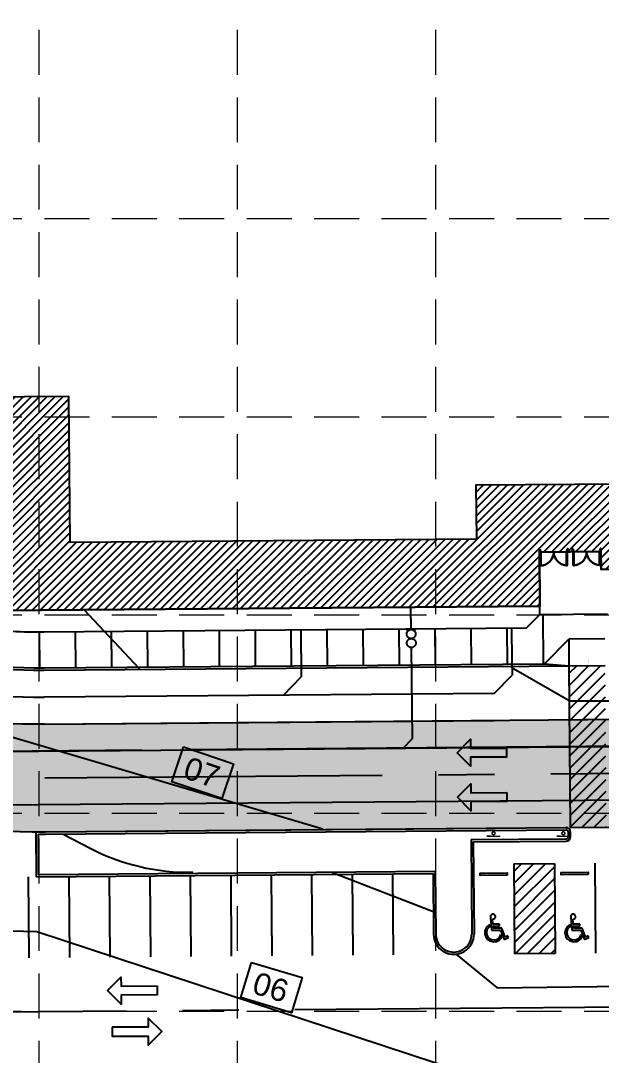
# Model space of a CAD drawing. Header units: feet. Extents: x 2467609 to 2470436, y 7119976 to 7121745.
# Drawn here: x 2468445 to 2468574.1, y 7120630.3 to 7120860.5 of the extents above; entities that cross this region are included whole.
import ezdxf
from ezdxf.enums import TextEntityAlignment as Align

# ---------------------------------------------------------------- set-up
doc = ezdxf.new("R2010")
doc.units = ezdxf.units.FT
doc.header["$LTSCALE"] = 100
doc.header["$MEASUREMENT"] = 0
for name, pattern in [('06117 BASE$0$CENTER2', [1.125, 0.75, -0.125, 0.125, -0.125]), ('06117 BASE$0$STRIPE', [1.2, 1, -0.2]), ('06117 WS Base$0$DASHED_SS3', [1.1, 1, -0.1]), ('HIDDEN', [0.375, 0.25, -0.125]), ('SDASH', [0.15, 0.1, -0.05]), ('STRIPE', [1.2, 1, -0.2])]:
    doc.linetypes.add(name, pattern=pattern)
for name, color, linetype, lineweight in [('06117 BASE$0$A-BLDG1-HATCH', 253, 'Continuous', 25), ('06117 BASE$0$A-Door-Outside', 253, 'Continuous', 30), ('06117 BASE$0$C-sidewk-strip', 253, 'Continuous', 25), ('06117 BASE$0$CPCL', 253, '06117 BASE$0$CENTER2', 25), ('06117 BASE$0$CPCURB', 8, 'Continuous', 25), ('06117 BASE$0$CPCURB2', 8, 'Continuous', 25), ('06117 BASE$0$CPSTRIPE', 253, 'Continuous', 25), ('06117 BASE$0$CPWALK', 8, 'Continuous', 25), ('06117 BASE$0$DIR-ARROW', 8, 'Continuous', 25), ('06117 BASE$0$HC-SIGN', 253, 'Continuous', 18), ('06117 BASE$0$HC2', 253, 'Continuous', 25)]:
    doc.layers.add(name, color=color, linetype=linetype, lineweight=lineweight)
for name, color, linetype in [('06117 BASE$0$BLDG-Exterior', 3, 'Continuous'), ('06117 BASE$0$firelane', 8, '06117 BASE$0$STRIPE'), ('06117 WS Base$0$CPSEWER', 7, '06117 WS Base$0$DASHED_SS3'), ('06117 WS Base$0$CPSEWER Connect', 7, 'Continuous'), ('06117 WS Base$0$CPWATER', 7, 'Continuous'), ('06117 WS Base$0$LINE-A', 1, 'Continuous'), ('CPCONT', 253, 'Continuous'), ('FIRELANE-HATCH', 253, 'STRIPE'), ('GRID', 254, 'HIDDEN'), ('proposed ec', 6, 'SDASH')]:
    doc.layers.add(name, color=color, linetype=linetype)
doc.styles.get("Standard").update_dxf_attribs({"font": 'ARIAL.TTF'})
pattern_1 = [(45, (0, 0), (-0.88388347648, 0.88388347648), [])]
pattern_2 = [(45, (2e-08, 6e-08), (-1.32582521472, 1.32582521472), [])]
pattern_3 = [(45, (3e-09, 1e-08), (-1.32582521472, 1.32582521472), [])]

# ---------------------------------------------------------------- blocks, each defined once
blk = doc.blocks.new('06117 BASE$0$HC2-flat-3')
at = {"layer": '06117 BASE$0$HC2'}
for p, q in [((-0.73, 3.43), (-0.52, 0.6)), ((-0.21, 1.91), (-0.3, 3.02)), ((-0.89, 1.8), (-0.86, 1.37)), ((-0.52, 0.6), (1.5, 0.59)), ((1.26, 1.9), (-0.21, 1.91)), ((-0.18, 1.5), (1.25, 1.49)), ((-0.15, 1), (-0.18, 1.5)), ((1.78, 0.99), (-0.15, 1)), ((1.25, 1.49), (1.26, 1.9)), ((1.5, 0.59), (2.33, -1.51)), ((2.55, -0.97), (1.78, 0.99)), ((1.57, -0.38), (1.78, -0.94)), ((2.33, -1.51), (3.3, -1.06)), ((3.13, -0.7), (2.55, -0.97)), ((3.3, -1.06), (3.13, -0.7))]:
    blk.add_line(p, q, dxfattribs=at)
for centre, major_axis, start_param, end_param in [((-0.2, 3.56), (-0.388, -0.385), 0.602565, 5.739424), ((0, 0), (-1.42, 1.43), 5.961378, 9.729395), ((0, 0), (-1.15, -1.14), 4.494724, 8.403855)]:
    blk.add_ellipse(centre, major_axis=major_axis, ratio=1, start_param=start_param, end_param=end_param, dxfattribs=at)
blk = doc.blocks.new('06117 BASE$0$HC2-flat-4')
at = {"layer": '06117 BASE$0$HC2'}
for p, q in [((-0.73, 3.43), (-0.52, 0.6)), ((-0.21, 1.91), (-0.3, 3.02)), ((-0.89, 1.8), (-0.86, 1.37)), ((-0.52, 0.6), (1.5, 0.59)), ((1.26, 1.9), (-0.21, 1.91)), ((-0.18, 1.5), (1.25, 1.49)), ((-0.15, 1), (-0.18, 1.5)), ((1.78, 0.99), (-0.15, 1)), ((1.25, 1.49), (1.26, 1.9)), ((1.5, 0.59), (2.33, -1.51)), ((2.55, -0.97), (1.78, 0.99)), ((1.57, -0.38), (1.78, -0.94)), ((2.33, -1.51), (3.3, -1.06)), ((3.13, -0.7), (2.55, -0.97)), ((3.3, -1.06), (3.13, -0.7))]:
    blk.add_line(p, q, dxfattribs=at)
for centre, major_axis, start_param, end_param in [((-0.2, 3.56), (-0.388, -0.385), 0.602565, 5.739424), ((0, 0), (-1.42, 1.43), 5.961378, 9.729395), ((0, 0), (-1.15, -1.14), 4.494724, 8.403855)]:
    blk.add_ellipse(centre, major_axis=major_axis, ratio=1, start_param=start_param, end_param=end_param, dxfattribs=at)
blk = doc.blocks.new('*U103')
at = {"layer": '06117 BASE$0$A-Door-Outside', "color": 7, "linetype": 'Continuous', "lineweight": 30}
for points in [[(2468567.82, 7120742.97), (2468567.65, 7120742.97), (2468567.66, 7120742.3), (2468567.82, 7120742.3)], [(2468567.82, 7120742.61), (2468567.87, 7120742.61), (2468567.87, 7120742.45), (2468567.82, 7120742.45)], [(2468567.82, 7120742.3), (2468567.97, 7120742.3), (2468567.99, 7120739.3), (2468567.85, 7120739.3)], [(2468573.82, 7120742.35), (2468573.68, 7120742.35), (2468573.7, 7120739.35), (2468573.85, 7120739.35)], [(2468573.82, 7120742.66), (2468573.77, 7120742.66), (2468573.77, 7120742.5), (2468573.82, 7120742.5)], [(2468573.82, 7120743.02), (2468573.98, 7120743.02), (2468573.99, 7120742.35), (2468573.82, 7120742.35)]]:
    blk.add_lwpolyline(points, close=True, dxfattribs=at)
for centre, start, end in [((2468567.82, 7120742.3), 270.4665, 0.4665), ((2468573.82, 7120742.35), 180.4665, 270.4665)]:
    blk.add_arc(centre, 3, start, end, dxfattribs=at)
blk = doc.blocks.new('*U104')
at = {"layer": '06117 BASE$0$A-Door-Outside', "color": 7, "linetype": 'Continuous', "lineweight": 30}
for points in [[(2468560.48, 7120742.91), (2468560.32, 7120742.91), (2468560.32, 7120742.24), (2468560.49, 7120742.24)], [(2468560.49, 7120742.55), (2468560.54, 7120742.56), (2468560.54, 7120742.39), (2468560.49, 7120742.39)], [(2468560.49, 7120742.24), (2468560.64, 7120742.24), (2468560.66, 7120739.24), (2468560.51, 7120739.24)], [(2468566.49, 7120742.29), (2468566.34, 7120742.29), (2468566.37, 7120739.29), (2468566.51, 7120739.29)], [(2468566.49, 7120742.6), (2468566.44, 7120742.6), (2468566.44, 7120742.44), (2468566.49, 7120742.44)], [(2468566.48, 7120742.96), (2468566.65, 7120742.96), (2468566.66, 7120742.29), (2468566.49, 7120742.29)]]:
    blk.add_lwpolyline(points, close=True, dxfattribs=at)
for centre, start, end in [((2468560.49, 7120742.24), 270.4665, 0.4665), ((2468566.49, 7120742.29), 180.4665, 270.4665)]:
    blk.add_arc(centre, 3, start, end, dxfattribs=at)

msp = doc.modelspace()

# ---------------------------------------------------------------- hatches: boundary and pattern name
at = {"layer": '06117 BASE$0$A-BLDG1-HATCH'}
h = msp.add_hatch(dxfattribs=at)
h.set_pattern_fill('ANSI31', color=255, scale=10, style=0)
h.set_pattern_definition(pattern_1)
h.paths.add_polyline_path([(2468291.78, 7120948.54), (2468328.58, 7121013.5), (2468327.88, 7121013.87), (2468344.03, 7121042.29), (2468345.84, 7121045.48), (2468347.18, 7121047.85), (2468366.99, 7121048.01), (2468366.68, 7121087.01), (2468394.84, 7121087.21), (2468394.88, 7121082.57), (2468403.21, 7121082.64), (2468403.18, 7121087.31), (2468472.67, 7121087.87), (2468472.98, 7121049.71), (2468476.32, 7121049.73), (2468476.39, 7121046.4), (2468473.01, 7121046.33), (2468473.1, 7121035.71), (2468490.93, 7121035.85), (2468490.88, 7121041.52), (2468537.38, 7121041.9), (2468537.42, 7121037.9), (2468545.42, 7121037.96), (2468545.38, 7121041.96), (2468558.88, 7121042.09), (2468558.94, 7121034.41), (2468618.44, 7121034.89), (2468618.56, 7121019.89), (2468638.23, 7121020.05), (2468638.31, 7121010.38), (2468722.64, 7121011.07), (2468722.97, 7120977.07), (2468718.92, 7120977.04), (2468718.99, 7120968.04), (2468799.99, 7120968.7), (2468800.35, 7120923.87), (2468779.19, 7120923.7), (2468779.76, 7120853.03), (2468775.76, 7120853), (2468775.83, 7120845), (2468779.83, 7120845.03), (2468780.1, 7120811.37), (2468776.1, 7120811.33), (2468776.17, 7120803.33), (2468780.17, 7120803.37), (2468780.44, 7120769.37), (2468711.11, 7120768.8), (2468711.08, 7120773.05), (2468698.08, 7120772.95), (2468698.35, 7120739.36), (2468574.02, 7120738.35), (2468573.99, 7120742.35), (2468560.32, 7120742.24), (2468560.42, 7120730.24), (2468440.09, 7120729.26), (2468439.83, 7120761.76), (2468370.5, 7120761.2), (2468370.27, 7120788.61), (2468341.27, 7120788.38), (2468341.11, 7120808.37), (2468297.11, 7120808.02), (2468296.87, 7120838), (2468275.41, 7120850.16), (2468272.12, 7120844.36), (2468274.3, 7120843.13), (2468272.49, 7120839.94), (2468269.3, 7120841.74), (2468270.53, 7120843.92), (2468243.27, 7120859.36), (2468242.04, 7120857.19), (2468238.85, 7120859), (2468240.65, 7120862.19), (2468242.82, 7120860.96), (2468249.73, 7120873.13), (2468247.55, 7120874.37), (2468249.36, 7120877.56), (2468251.54, 7120876.32), (2468258.44, 7120888.51), (2468256.26, 7120889.74), (2468258.07, 7120892.93), (2468259.74, 7120891.98)])
h.paths.add_polyline_path([(2468381.84, 7121067.46), (2468418.34, 7121067.76), (2468418.3, 7121072.43), (2468457.8, 7121072.75), (2468458.29, 7121012.59), (2468506.12, 7121012.98), (2468506.01, 7121026.64), (2468522.51, 7121026.78), (2468522.54, 7121022.78), (2468544.04, 7121022.95), (2468544.07, 7121019.28), (2468603.57, 7121019.77), (2468603.69, 7121004.77), (2468623.35, 7121004.93), (2468623.43, 7120995.26), (2468707.76, 7120995.95), (2468707.8, 7120991.95), (2468703.8, 7120991.92), (2468704.11, 7120952.92), (2468785.11, 7120953.58), (2468785.23, 7120938.75), (2468764.07, 7120938.57), (2468764.64, 7120867.91), (2468760.64, 7120867.88), (2468760.95, 7120829.88), (2468764.95, 7120829.91), (2468764.98, 7120826.24), (2468760.98, 7120826.21), (2468761.29, 7120788.21), (2468765.29, 7120788.24), (2468765.32, 7120784.24), (2468725.99, 7120783.92), (2468725.96, 7120787.92), (2468682.96, 7120787.57), (2468683.23, 7120754.24), (2468590.23, 7120753.48), (2468590.2, 7120757.48), (2468546.2, 7120757.13), (2468546.3, 7120745.13), (2468455.97, 7120744.39), (2468455.7, 7120776.89), (2468386.37, 7120776.33), (2468386.15, 7120803.74), (2468356.15, 7120803.5), (2468355.99, 7120823.5), (2468311.99, 7120823.14), (2468311.8, 7120846.78), (2468266.34, 7120872.53), (2468305.12, 7120940.98), (2468316.62, 7120961.28), (2468349.32, 7121019), (2468348.38, 7121019.53), (2468355.96, 7121032.92), (2468382.12, 7121033.13)], flags=16)
h = msp.add_hatch(dxfattribs=at)
h.set_pattern_fill('ANSI31', color=255, scale=10, style=0)
h.set_pattern_definition(pattern_1)
h.paths.add_polyline_path([(2468291.78, 7120948.54), (2468328.58, 7121013.5), (2468327.88, 7121013.87), (2468344.03, 7121042.29), (2468345.84, 7121045.48), (2468347.18, 7121047.85), (2468366.99, 7121048.01), (2468366.68, 7121087.01), (2468394.84, 7121087.21), (2468394.88, 7121082.57), (2468403.21, 7121082.64), (2468403.18, 7121087.31), (2468472.67, 7121087.87), (2468472.98, 7121049.71), (2468476.32, 7121049.73), (2468476.39, 7121046.4), (2468473.01, 7121046.33), (2468473.1, 7121035.71), (2468490.93, 7121035.85), (2468490.88, 7121041.52), (2468537.38, 7121041.9), (2468537.42, 7121037.9), (2468545.42, 7121037.96), (2468545.38, 7121041.96), (2468558.88, 7121042.09), (2468558.94, 7121034.41), (2468618.44, 7121034.89), (2468618.56, 7121019.89), (2468638.23, 7121020.05), (2468638.31, 7121010.38), (2468722.64, 7121011.07), (2468722.97, 7120977.07), (2468718.92, 7120977.04), (2468718.99, 7120968.04), (2468799.99, 7120968.7), (2468800.35, 7120923.87), (2468779.19, 7120923.7), (2468779.76, 7120853.03), (2468775.76, 7120853), (2468775.83, 7120845), (2468779.83, 7120845.03), (2468780.1, 7120811.37), (2468776.1, 7120811.33), (2468776.17, 7120803.33), (2468780.17, 7120803.37), (2468780.44, 7120769.37), (2468711.11, 7120768.8), (2468711.08, 7120773.05), (2468698.08, 7120772.95), (2468698.35, 7120739.36), (2468574.02, 7120738.35), (2468573.99, 7120742.35), (2468560.32, 7120742.24), (2468560.42, 7120730.24), (2468440.09, 7120729.26), (2468439.83, 7120761.76), (2468370.5, 7120761.2), (2468370.27, 7120788.61), (2468341.27, 7120788.38), (2468341.11, 7120808.37), (2468297.11, 7120808.02), (2468296.87, 7120838), (2468275.41, 7120850.16), (2468272.12, 7120844.36), (2468274.3, 7120843.13), (2468272.49, 7120839.94), (2468269.3, 7120841.74), (2468270.53, 7120843.92), (2468243.27, 7120859.36), (2468242.04, 7120857.19), (2468238.85, 7120859), (2468240.65, 7120862.19), (2468242.82, 7120860.96), (2468249.73, 7120873.13), (2468247.55, 7120874.37), (2468249.36, 7120877.56), (2468251.54, 7120876.32), (2468258.44, 7120888.51), (2468256.26, 7120889.74), (2468258.07, 7120892.93), (2468259.74, 7120891.98)])
h.paths.add_polyline_path([(2468381.84, 7121067.46), (2468418.34, 7121067.76), (2468418.3, 7121072.43), (2468457.8, 7121072.75), (2468458.29, 7121012.59), (2468506.12, 7121012.98), (2468506.01, 7121026.64), (2468522.51, 7121026.78), (2468522.54, 7121022.78), (2468544.04, 7121022.95), (2468544.07, 7121019.28), (2468603.57, 7121019.77), (2468603.69, 7121004.77), (2468623.35, 7121004.93), (2468623.43, 7120995.26), (2468707.76, 7120995.95), (2468707.8, 7120991.95), (2468703.8, 7120991.92), (2468704.11, 7120952.92), (2468785.11, 7120953.58), (2468785.23, 7120938.75), (2468764.07, 7120938.57), (2468764.64, 7120867.91), (2468760.64, 7120867.88), (2468760.95, 7120829.88), (2468764.95, 7120829.91), (2468764.98, 7120826.24), (2468760.98, 7120826.21), (2468761.29, 7120788.21), (2468765.29, 7120788.24), (2468765.32, 7120784.24), (2468725.99, 7120783.92), (2468725.96, 7120787.92), (2468682.96, 7120787.57), (2468683.23, 7120754.24), (2468590.23, 7120753.48), (2468590.2, 7120757.48), (2468546.2, 7120757.13), (2468546.3, 7120745.13), (2468455.97, 7120744.39), (2468455.7, 7120776.89), (2468386.37, 7120776.33), (2468386.15, 7120803.74), (2468356.15, 7120803.5), (2468355.99, 7120823.5), (2468311.99, 7120823.14), (2468311.8, 7120846.78), (2468266.34, 7120872.53), (2468305.12, 7120940.98), (2468316.62, 7120961.28), (2468349.32, 7121019), (2468348.38, 7121019.53), (2468355.96, 7121032.92), (2468382.12, 7121033.13)], flags=16)
at = {"layer": '06117 BASE$0$CPSTRIPE'}
h = msp.add_hatch(dxfattribs=at)
h.set_pattern_fill('ACET-2D-ANSI31', color=256, scale=15, style=0)
h.set_pattern_definition(pattern_3)
h.paths.add_polyline_path([(2468567.24, 7120680.94), (2468575.24, 7120681.01), (2468574.95, 7120717.01), (2468566.95, 7120716.94)])
h = msp.add_hatch(dxfattribs=at)
h.set_pattern_fill('ACET-2D-ANSI31', color=256, scale=15, style=0)
h.set_pattern_definition(pattern_3)
h.paths.add_polyline_path([(2468567.24, 7120680.94), (2468575.24, 7120681.01), (2468574.95, 7120717.01), (2468566.95, 7120716.94)])
h = msp.add_hatch(dxfattribs=at)
h.set_pattern_fill('ACET-2D-ANSI31', color=256, scale=15, style=0)
h.set_pattern_definition(pattern_2)
h.paths.add_polyline_path([(2468563.65, 7120672.91), (2468554.65, 7120672.84), (2468554.81, 7120652.84), (2468563.81, 7120652.92)])
h = msp.add_hatch(dxfattribs=at)
h.set_pattern_fill('ACET-2D-ANSI31', color=256, scale=15, style=0)
h.set_pattern_definition(pattern_2)
h.paths.add_polyline_path([(2468563.65, 7120672.91), (2468554.65, 7120672.84), (2468554.81, 7120652.84), (2468563.81, 7120652.92)])
at = {"layer": 'FIRELANE-HATCH'}
h = msp.add_hatch(color=9, dxfattribs=at)
h.paths.add_polyline_path([(2468922.97, 7121187.19, -0.414214), (2468942.81, 7121207.35), (2469278.26, 7121210.08), (2469277.9, 7121254.08, -0.414214), (2469297.74, 7121274.24), (2469375.13, 7121274.87, -0.137354), (2469390.75, 7121270.64), (2469629.71, 7121128.09, -0.261956), (2469644.34, 7121102.57), (2469645.12, 7121007.13, 0.414214), (2469699.55, 7120953.58), (2469751.67, 7120954, 0.261956), (2469797.6, 7120980.33), (2469803.18, 7120989.68, 0.414214), (2469784.47, 7121063.72), (2469403.04, 7121291.25, 0.137354), (2469374.94, 7121298.87), (2468491.92, 7121291.68, -0.131652), (2468476.89, 7121295.58), (2468199.89, 7121452.51, -0.072593), (2468186.2, 7121463.15, 0.206219), (2468142.45, 7121481.57), (2467847.8, 7121479.17), (2467848.23, 7121449.17), (2468142.69, 7121451.57, -0.577353), (2468169.04, 7121406.78), (2467935.49, 7120994.55, -0.266268), (2467909.82, 7120979.34), (2467855.02, 7120978.55), (2467855.45, 7120948.56), (2467910.25, 7120949.35, 0.266268), (2467961.59, 7120979.76), (2468192.67, 7121387.64, -0.414214), (2468233.56, 7121398.96), (2468336.11, 7121340.86, -0.414214), (2468347.43, 7121299.97), (2468320.22, 7121251.95, 0.414214), (2468338.7, 7121185.16), (2468373.42, 7121165.49, 0.57735), (2468446.57, 7121208.52), (2468446.28, 7121243.96, -1), (2468481.65, 7121244.25), (2468482.67, 7121118.6, 0.414214), (2468532.07, 7121070), (2468873.9, 7121072.79, -0.414214), (2468894.07, 7121052.95), (2468895.4, 7120889.72), (2468884.83, 7120735.24, -0.392002), (2468855.14, 7120707.29), (2468450.27, 7120703.99, -0.131652), (2468375.11, 7120723.48), (2468264.21, 7120786.31, 0.463862), (2468102.32, 7120726.63, 0.45081), (2468173.2, 7120596.29), (2468276.95, 7120572.47, -0.347281), (2468315.76, 7120524.14), (2468315.82, 7120517.93), (2468339.81, 7120518.12), (2468339.76, 7120524.34, 0.347281), (2468282.32, 7120595.86), (2468178.57, 7120619.68, -0.45081), (2468124.87, 7120718.42, -0.463862), (2468252.38, 7120765.43), (2468363.28, 7120702.6, 0.131652), (2468450.47, 7120679.99), (2468832.08, 7120683.1, -0.414214), (2468867.36, 7120648.39), (2468868.39, 7120522.43), (2468892.38, 7120522.62), (2468891.26, 7120660.62), (2468903.26, 7120660.72), (2468904.38, 7120522.72), (2468928.38, 7120522.92)])
h.paths.add_polyline_path([(2468873.66, 7121102.78), (2468531.82, 7121100, -0.414214), (2468506.62, 7121124.8), (2468505.62, 7121247.79, -0.414214), (2468525.46, 7121267.95), (2468872.29, 7121270.78, -0.414214), (2468892.45, 7121250.94), (2468893.5, 7121122.95, -0.414214)], flags=16)
h.paths.add_polyline_path([(2468942.29, 7121271.35), (2469233.74, 7121273.72, -1), (2469234.06, 7121233.72), (2468942.62, 7121231.35, -1)], flags=16)
h.paths.add_polyline_path([(2468385.25, 7121186.37), (2468350.53, 7121206.04, -0.414214), (2468341.1, 7121240.12), (2468370.77, 7121292.49, -0.414214), (2468404.85, 7121301.92), (2468409.33, 7121299.38, -0.267949), (2468422.01, 7121277.83), (2468422.57, 7121208.33, -0.57735)], flags=16)
h.paths.add_polyline_path([(2469698.85, 7121086.85), (2469772.17, 7121043.11, -0.414214), (2469782.57, 7121001.98), (2469776.99, 7120992.63, -0.261956), (2469751.47, 7120978), (2469699.36, 7120977.57, -0.414214), (2469669.11, 7121007.33), (2469668.61, 7121069.51, -0.584841)], flags=16)

# ---------------------------------------------------------------- linework, layer by layer
at = {"layer": '06117 BASE$0$A-BLDG1-HATCH', "color": 255}
for points in [[(2468779.19, 7120923.7), (2468779.76, 7120853.03), (2468775.76, 7120853), (2468775.83, 7120845), (2468779.83, 7120845.03), (2468780.1, 7120811.37), (2468776.1, 7120811.33), (2468776.17, 7120803.33), (2468780.17, 7120803.37), (2468780.44, 7120769.37), (2468711.11, 7120768.8), (2468711.08, 7120773.05), (2468698.08, 7120772.95), (2468698.35, 7120739.36), (2468574.02, 7120738.35), (2468573.99, 7120742.35), (2468560.32, 7120742.24), (2468560.42, 7120730.24), (2468440.09, 7120729.26)], [(2468779.19, 7120923.7), (2468779.76, 7120853.03), (2468775.76, 7120853), (2468775.83, 7120845), (2468779.83, 7120845.03), (2468780.1, 7120811.37), (2468776.1, 7120811.33), (2468776.17, 7120803.33), (2468780.17, 7120803.37), (2468780.44, 7120769.37), (2468711.11, 7120768.8), (2468711.08, 7120773.05), (2468698.08, 7120772.95), (2468698.35, 7120739.36), (2468574.02, 7120738.35), (2468573.99, 7120742.35), (2468560.32, 7120742.24), (2468560.42, 7120730.24), (2468440.09, 7120729.26)], [(2468760.64, 7120867.88), (2468760.95, 7120829.88), (2468764.95, 7120829.91), (2468764.98, 7120826.24), (2468760.98, 7120826.21), (2468761.29, 7120788.21), (2468765.29, 7120788.24), (2468765.32, 7120784.24), (2468725.99, 7120783.92), (2468725.96, 7120787.92), (2468682.96, 7120787.57), (2468683.23, 7120754.24), (2468590.23, 7120753.48), (2468590.2, 7120757.48), (2468546.2, 7120757.13), (2468546.3, 7120745.13), (2468455.97, 7120744.39), (2468455.7, 7120776.89), (2468386.37, 7120776.33)], [(2468760.64, 7120867.88), (2468760.95, 7120829.88), (2468764.95, 7120829.91), (2468764.98, 7120826.24), (2468760.98, 7120826.21), (2468761.29, 7120788.21), (2468765.29, 7120788.24), (2468765.32, 7120784.24), (2468725.99, 7120783.92), (2468725.96, 7120787.92), (2468682.96, 7120787.57), (2468683.23, 7120754.24), (2468590.23, 7120753.48), (2468590.2, 7120757.48), (2468546.2, 7120757.13), (2468546.3, 7120745.13), (2468455.97, 7120744.39), (2468455.7, 7120776.89), (2468386.37, 7120776.33)]]:
    msp.add_lwpolyline(points, dxfattribs=at)
at = {"layer": '06117 BASE$0$BLDG-Exterior', "color": 7}
msp.add_lwpolyline([(2468440.09, 7120729.26), (2468560.42, 7120730.24), (2468560.32, 7120742.24), (2468573.99, 7120742.35), (2468574.02, 7120738.35), (2468698.35, 7120739.36), (2468698.08, 7120772.95), (2468711.08, 7120773.05), (2468711.11, 7120768.8), (2468780.44, 7120769.37), (2468780.17, 7120803.37), (2468776.17, 7120803.33), (2468776.1, 7120811.33), (2468780.1, 7120811.37), (2468779.83, 7120845.03), (2468775.83, 7120845), (2468775.76, 7120853), (2468779.76, 7120853.03), (2468779.19, 7120923.7)], dxfattribs=at)
msp.add_lwpolyline([(2468440.09, 7120729.26), (2468560.42, 7120730.24), (2468560.32, 7120742.24), (2468573.99, 7120742.35), (2468574.02, 7120738.35), (2468698.35, 7120739.36), (2468698.08, 7120772.95), (2468711.08, 7120773.05), (2468711.11, 7120768.8), (2468780.44, 7120769.37), (2468780.17, 7120803.37), (2468776.17, 7120803.33), (2468776.1, 7120811.33), (2468780.1, 7120811.37), (2468779.83, 7120845.03), (2468775.83, 7120845), (2468775.76, 7120853), (2468779.76, 7120853.03), (2468779.19, 7120923.7)], dxfattribs=at)
at = {"layer": '06117 BASE$0$C-sidewk-strip'}
for p, q in [((2468560.44, 7120728.39), (2468575.44, 7120728.51)), ((2468560.44, 7120728.39), (2468575.44, 7120728.51)), ((2468561.05, 7120728.4), (2468561.14, 7120717.4)), ((2468561.05, 7120728.4), (2468561.14, 7120717.4)), ((2468481.08, 7120724.74), (2468481.14, 7120716.74)), ((2468481.08, 7120724.74), (2468481.14, 7120716.74)), ((2468489.08, 7120724.81), (2468489.14, 7120716.81)), ((2468489.08, 7120724.81), (2468489.14, 7120716.81)), ((2468497.08, 7120724.87), (2468497.14, 7120716.69)), ((2468497.08, 7120724.87), (2468497.14, 7120716.69)), ((2468505.08, 7120724.94), (2468505.14, 7120716.94)), ((2468505.08, 7120724.94), (2468505.14, 7120716.94)), ((2468513.08, 7120725), (2468513.14, 7120717)), ((2468513.08, 7120725), (2468513.14, 7120717)), ((2468521.08, 7120725.07), (2468521.14, 7120717.07)), ((2468521.08, 7120725.07), (2468521.14, 7120717.07)), ((2468529.08, 7120725.13), (2468529.14, 7120717.13)), ((2468529.08, 7120725.13), (2468529.14, 7120717.13)), ((2468537.08, 7120725.2), (2468537.14, 7120717.02)), ((2468537.08, 7120725.2), (2468537.14, 7120717.02)), ((2468545.08, 7120725.26), (2468545.14, 7120717.27)), ((2468545.08, 7120725.26), (2468545.14, 7120717.27)), ((2468553.08, 7120725.33), (2468553.14, 7120717.33)), ((2468553.08, 7120725.33), (2468553.14, 7120717.33)), ((2468449.08, 7120724.48), (2468449.15, 7120716.48)), ((2468449.08, 7120724.48), (2468449.15, 7120716.48)), ((2468457.08, 7120724.55), (2468457.14, 7120716.55)), ((2468457.08, 7120724.55), (2468457.14, 7120716.55)), ((2468465.08, 7120724.61), (2468465.14, 7120716.61)), ((2468465.08, 7120724.61), (2468465.14, 7120716.61)), ((2468473.08, 7120724.68), (2468473.14, 7120716.68)), ((2468473.08, 7120724.68), (2468473.14, 7120716.68))]:
    msp.add_line(p, q, dxfattribs=at)
at = {"layer": '06117 BASE$0$CPCL'}
for p, q in [((2468450.37, 7120691.99), (2468914.98, 7120695.78)), ((2468450.37, 7120691.99), (2468914.98, 7120695.78)), ((2468393.45, 7120639.53), (2468824.9, 7120643.04)), ((2468393.45, 7120639.53), (2468824.9, 7120643.04))]:
    msp.add_line(p, q, dxfattribs=at)
msp.add_arc((2468449.05, 7120853.99), 162, 240.4665, 270.4665, dxfattribs=at)
msp.add_arc((2468449.05, 7120853.99), 162, 240.4665, 270.4665, dxfattribs=at)
at = {"layer": '06117 BASE$0$CPCURB'}
for p, q in [((2468450.17, 7120715.99), (2468566.95, 7120716.94)), ((2468450.17, 7120715.99), (2468566.95, 7120716.94)), ((2468448.5, 7120669.98), (2468448.42, 7120679.99)), ((2468448.5, 7120669.98), (2468448.42, 7120679.99)), ((2468450.47, 7120679.99), (2468566.24, 7120680.94)), ((2468450.47, 7120679.99), (2468566.24, 7120680.94)), ((2468567.26, 7120678.94), (2468567.25, 7120679.94)), ((2468567.26, 7120678.94), (2468567.25, 7120679.94)), ((2468545.61, 7120677.77), (2468566.26, 7120677.94)), ((2468545.61, 7120677.77), (2468566.26, 7120677.94)), ((2468545.61, 7120677.77), (2468545.78, 7120657.27)), ((2468545.61, 7120677.77), (2468545.78, 7120657.27)), ((2468448.5, 7120669.98), (2468536.67, 7120670.69)), ((2468448.5, 7120669.98), (2468536.67, 7120670.69)), ((2468536.67, 7120670.69), (2468536.78, 7120657.2)), ((2468536.67, 7120670.69), (2468536.78, 7120657.2))]:
    msp.add_line(p, q, dxfattribs=at)
for centre, radius, start, end in [((2468449.05, 7120853.99), 138, 240.4665, 270.4665), ((2468449.05, 7120853.99), 138, 240.4665, 270.4665), ((2468449.05, 7120853.99), 174, 269.7911, 270.4665), ((2468449.05, 7120853.99), 174, 269.7911, 270.4665), ((2468566.25, 7120679.94), 1, 0.4665, 90.4665), ((2468566.25, 7120679.94), 1, 0.4665, 90.4665), ((2468566.26, 7120678.94), 1, 270.4665, 0.4665), ((2468566.26, 7120678.94), 1, 270.4665, 0.4665), ((2468541.28, 7120657.23), 4.5, 180.4665, 0.4665), ((2468541.28, 7120657.23), 4.5, 180.4665, 0.4665)]:
    msp.add_arc(centre, radius, start, end, dxfattribs=at)
at = {"layer": '06117 BASE$0$CPCURB2'}
for p, q in [((2468450.17, 7120716.49), (2468561.44, 7120717.4)), ((2468450.17, 7120716.49), (2468561.44, 7120717.4)), ((2468561.44, 7120717.4), (2468566.95, 7120716.94)), ((2468561.44, 7120717.4), (2468566.95, 7120716.94)), ((2468448.99, 7120670.48), (2468448.92, 7120679.49)), ((2468448.99, 7120670.48), (2468448.92, 7120679.49)), ((2468450.47, 7120679.49), (2468566.24, 7120680.44)), ((2468450.47, 7120679.49), (2468566.24, 7120680.44)), ((2468566.76, 7120678.94), (2468566.75, 7120679.94)), ((2468566.76, 7120678.94), (2468566.75, 7120679.94)), ((2468545.11, 7120678.26), (2468566.26, 7120678.44)), ((2468545.11, 7120678.26), (2468566.26, 7120678.44)), ((2468545.11, 7120678.26), (2468545.28, 7120657.26)), ((2468545.11, 7120678.26), (2468545.28, 7120657.26)), ((2468448.99, 7120670.48), (2468537.16, 7120671.2)), ((2468448.99, 7120670.48), (2468537.16, 7120671.2)), ((2468537.16, 7120671.2), (2468537.28, 7120657.2)), ((2468537.16, 7120671.2), (2468537.28, 7120657.2))]:
    msp.add_line(p, q, dxfattribs=at)
for centre, radius, start, end in [((2468449.05, 7120853.99), 137.5, 240.4665, 270.4665), ((2468449.05, 7120853.99), 137.5, 240.4665, 270.4665), ((2468449.05, 7120853.99), 174.5, 269.9572, 270.4665), ((2468449.05, 7120853.99), 174.5, 269.9572, 270.4665), ((2468566.25, 7120679.94), 0.5, 0.4665, 90.4665), ((2468566.25, 7120679.94), 0.5, 0.4665, 90.4665), ((2468566.26, 7120678.94), 0.5, 270.4665, 0.4665), ((2468566.26, 7120678.94), 0.5, 270.4665, 0.4665), ((2468541.28, 7120657.23), 4, 180.4665, 0.4665), ((2468541.28, 7120657.23), 4, 180.4665, 0.4665)]:
    msp.add_arc(centre, radius, start, end, dxfattribs=at)
at = {"layer": '06117 BASE$0$CPSTRIPE'}
for p, q in [((2468567.24, 7120680.94), (2468566.95, 7120716.94)), ((2468567.24, 7120680.94), (2468566.95, 7120716.94)), ((2468450.27, 7120703.99), (2468831.88, 7120707.1)), ((2468450.27, 7120703.99), (2468831.88, 7120707.1)), ((2468567.24, 7120680.94), (2468575.24, 7120681.01)), ((2468567.24, 7120680.94), (2468575.24, 7120681.01)), ((2468554.65, 7120672.84), (2468563.65, 7120672.91)), ((2468554.65, 7120672.84), (2468563.65, 7120672.91)), ((2468554.65, 7120672.84), (2468554.81, 7120652.84)), ((2468554.65, 7120672.84), (2468554.81, 7120652.84)), ((2468563.65, 7120672.91), (2468563.81, 7120652.92)), ((2468563.65, 7120672.91), (2468563.81, 7120652.92)), ((2468572.65, 7120672.99), (2468572.81, 7120652.99)), ((2468572.65, 7120672.99), (2468572.81, 7120652.99)), ((2468446.67, 7120669.96), (2468446.82, 7120651.96)), ((2468446.67, 7120669.96), (2468446.82, 7120651.96)), ((2468455.67, 7120670.04), (2468455.82, 7120652.04)), ((2468455.67, 7120670.04), (2468455.82, 7120652.04)), ((2468464.67, 7120670.11), (2468464.82, 7120652.11)), ((2468464.67, 7120670.11), (2468464.82, 7120652.11)), ((2468473.67, 7120670.18), (2468473.82, 7120652.18)), ((2468473.67, 7120670.18), (2468473.82, 7120652.18)), ((2468482.67, 7120670.25), (2468482.82, 7120652.26)), ((2468482.67, 7120670.25), (2468482.82, 7120652.26)), ((2468491.67, 7120670.33), (2468491.81, 7120652.33)), ((2468491.67, 7120670.33), (2468491.81, 7120652.33)), ((2468500.67, 7120670.4), (2468500.81, 7120652.4)), ((2468500.67, 7120670.4), (2468500.81, 7120652.4)), ((2468509.67, 7120670.47), (2468509.81, 7120652.48)), ((2468509.67, 7120670.47), (2468509.81, 7120652.48)), ((2468518.67, 7120670.55), (2468518.81, 7120652.55)), ((2468518.67, 7120670.55), (2468518.81, 7120652.55)), ((2468527.67, 7120670.62), (2468527.81, 7120652.62)), ((2468527.67, 7120670.62), (2468527.81, 7120652.62)), ((2468563.81, 7120652.92), (2468554.81, 7120652.84)), ((2468563.81, 7120652.92), (2468554.81, 7120652.84))]:
    msp.add_line(p, q, dxfattribs=at)
for points in [[(2468553.17, 7120670.33), (2468547.17, 7120670.28), (2468547.17, 7120670.78), (2468553.17, 7120670.83), (2468553.17, 7120670.33)], [(2468553.17, 7120670.33), (2468547.17, 7120670.28), (2468547.17, 7120670.78), (2468553.17, 7120670.83), (2468553.17, 7120670.33)], [(2468571.17, 7120670.48), (2468565.17, 7120670.43), (2468565.17, 7120670.93), (2468571.17, 7120670.98), (2468571.17, 7120670.48)], [(2468571.17, 7120670.48), (2468565.17, 7120670.43), (2468565.17, 7120670.93), (2468571.17, 7120670.98), (2468571.17, 7120670.48)]]:
    msp.add_lwpolyline(points, dxfattribs=at)
msp.add_arc((2468449.05, 7120853.99), 150, 240.4665, 270.4665, dxfattribs=at)
msp.add_arc((2468449.05, 7120853.99), 150, 240.4665, 270.4665, dxfattribs=at)
at = {"layer": '06117 BASE$0$CPWALK'}
for p, q in [((2468560.44, 7120728.39), (2468560.42, 7120730.24)), ((2468560.44, 7120728.39), (2468560.42, 7120730.24)), ((2468557.46, 7120725.37), (2468560.44, 7120728.39)), ((2468557.46, 7120725.37), (2468560.44, 7120728.39)), ((2468450.1, 7120724.49), (2468557.46, 7120725.37)), ((2468450.1, 7120724.49), (2468557.46, 7120725.37)), ((2468561.44, 7120717.4), (2468566.9, 7120722.94)), ((2468561.44, 7120717.4), (2468566.9, 7120722.94)), ((2468566.9, 7120722.94), (2468574.9, 7120723.01)), ((2468566.9, 7120722.94), (2468574.9, 7120723.01)), ((2468566.95, 7120716.94), (2468566.9, 7120722.94)), ((2468566.95, 7120716.94), (2468566.9, 7120722.94)), ((2468566.95, 7120716.94), (2468574.95, 7120717.01)), ((2468566.95, 7120716.94), (2468574.95, 7120717.01))]:
    msp.add_line(p, q, dxfattribs=at)
msp.add_lwpolyline([(2468571.14, 7120718.02, 0, 0.52, 0), (2468571.16, 7120719.62, 0, 0, 0), (2468571.16, 7120722.09, 0, 0, 0)], format="xyseb", dxfattribs=at)
msp.add_lwpolyline([(2468571.14, 7120718.02, 0, 0.52, 0), (2468571.16, 7120719.62, 0, 0, 0), (2468571.16, 7120722.09, 0, 0, 0)], format="xyseb", dxfattribs=at)
for radius, start in [(138, 240.4665), (138, 240.4665), (129.5, 267.4088), (129.5, 267.4088)]:
    msp.add_arc((2468449.05, 7120853.99), radius, start, 270.4665, dxfattribs=at)
at = {"layer": '06117 BASE$0$DIR-ARROW'}
for points in [[(2468552.99, 7120698.64), (2468553.01, 7120696.64), (2468545.01, 7120696.58), (2468545.02, 7120694.58), (2468542, 7120697.55), (2468544.97, 7120700.58), (2468544.99, 7120698.58)], [(2468552.99, 7120698.64), (2468553.01, 7120696.64), (2468545.01, 7120696.58), (2468545.02, 7120694.58), (2468542, 7120697.55), (2468544.97, 7120700.58), (2468544.99, 7120698.58)], [(2468553.07, 7120688.77), (2468553.09, 7120686.77), (2468545.09, 7120686.7), (2468545.1, 7120684.7), (2468542.08, 7120687.68), (2468545.05, 7120690.7), (2468545.07, 7120688.7)], [(2468553.07, 7120688.77), (2468553.09, 7120686.77), (2468545.09, 7120686.7), (2468545.1, 7120684.7), (2468542.08, 7120687.68), (2468545.05, 7120690.7), (2468545.07, 7120688.7)], [(2468475.29, 7120645.73), (2468475.3, 7120643.73), (2468467.3, 7120643.66), (2468467.32, 7120641.66), (2468464.3, 7120644.64), (2468467.27, 7120647.66), (2468467.29, 7120645.66)], [(2468475.29, 7120645.73), (2468475.3, 7120643.73), (2468467.3, 7120643.66), (2468467.32, 7120641.66), (2468464.3, 7120644.64), (2468467.27, 7120647.66), (2468467.29, 7120645.66)], [(2468465.32, 7120636.48), (2468465.34, 7120634.48), (2468473.34, 7120634.54), (2468473.35, 7120632.54), (2468476.33, 7120635.57), (2468473.3, 7120638.54), (2468473.32, 7120636.54)], [(2468465.32, 7120636.48), (2468465.34, 7120634.48), (2468473.34, 7120634.54), (2468473.35, 7120632.54), (2468476.33, 7120635.57), (2468473.3, 7120638.54), (2468473.32, 7120636.54)]]:
    msp.add_lwpolyline(points, close=True, dxfattribs=at)
at = {"layer": '06117 BASE$0$firelane'}
for p, q in [((2468450.27, 7120703.99), (2468855.14, 7120707.29)), ((2468450.27, 7120703.99), (2468855.14, 7120707.29)), ((2468450.47, 7120679.99), (2468832.08, 7120683.1)), ((2468450.47, 7120679.99), (2468832.08, 7120683.1))]:
    msp.add_line(p, q, dxfattribs=at)
for radius in [150, 150, 174, 174]:
    msp.add_arc((2468449.05, 7120853.99), radius, 240.4665, 270.4665, dxfattribs=at)
at = {"layer": '06117 BASE$0$HC-SIGN', "const_width": 0.333}
for points in [[(2468548.62, 7120679.02), (2468551.62, 7120678.98)], [(2468548.62, 7120679.02), (2468551.62, 7120678.98)], [(2468564.13, 7120679.02), (2468567.13, 7120678.98)], [(2468564.13, 7120679.02), (2468567.13, 7120678.98)]]:
    msp.add_lwpolyline(points, dxfattribs=at)
for points in [[(2468550.12, 7120679.33, -1), (2468550.13, 7120680, -1)], [(2468550.12, 7120679.33, -1), (2468550.13, 7120680, -1)], [(2468565.63, 7120679.33, -1), (2468565.64, 7120680, -1)], [(2468565.63, 7120679.33, -1), (2468565.64, 7120680, -1)]]:
    msp.add_lwpolyline(points, format="xyb", close=True, dxfattribs=at)
at = {"layer": '06117 WS Base$0$CPSEWER', "color": 7}
for p, q in [((2468531.83, 7120721.01), (2468532, 7120700.66)), ((2468531.83, 7120721.01), (2468532, 7120700.66)), ((2468911.93, 7120701.75), (2468412.52, 7120697.68)), ((2468911.93, 7120701.75), (2468412.52, 7120697.68)), ((2468530.01, 7120698.64), (2468532, 7120700.66)), ((2468530.01, 7120698.64), (2468532, 7120700.66))]:
    msp.add_line(p, q, dxfattribs=at)
for centre in [(2468531.8, 7120724.01), (2468531.8, 7120724.01), (2468531.84, 7120722.01), (2468531.84, 7120722.01)]:
    msp.add_circle(centre, 1, dxfattribs=at)
at = {"layer": '06117 WS Base$0$CPSEWER Connect'}
for p, q in [((2468531.8, 7120725.01), (2468531.76, 7120730.01)), ((2468531.8, 7120725.01), (2468531.76, 7120730.01)), ((2468530.8, 7120725), (2468532.8, 7120725.02)), ((2468530.8, 7120725), (2468532.8, 7120725.02))]:
    msp.add_line(p, q, dxfattribs=at)
at = {"layer": '06117 WS Base$0$CPWATER', "color": 4}
msp.add_line((2468912.44, 7120689.75), (2468434.29, 7120685.86), dxfattribs=at)
at = {"layer": '06117 WS Base$0$CPWATER'}
msp.add_line((2468912.44, 7120689.75), (2468434.29, 7120685.86), dxfattribs=at)
at = {"layer": '06117 WS Base$0$LINE-A', "color": 30}
msp.add_lwpolyline([(2468207, 7120511.08), (2468206.27, 7120601.01), (2468297.84, 7120762.65), (2468412.52, 7120697.68), (2468911.93, 7120701.75), (2468908.17, 7121162.57), (2468416.1, 7121158.56)], dxfattribs=at)
at = {"layer": '06117 WS Base$0$LINE-A'}
msp.add_lwpolyline([(2468207, 7120511.08), (2468206.27, 7120601.01), (2468297.84, 7120762.65), (2468412.52, 7120697.68), (2468911.93, 7120701.75), (2468908.17, 7121162.57), (2468416.1, 7121158.56)], dxfattribs=at)
at = {"layer": 'CPCONT', "color": 35}
for points in [[(2468314.33, 7120771.13), (2468340.35, 7120740.86), (2468388.21, 7120717.29), (2468512.13, 7120680.68)], [(2468471.36, 7120716.25), (2468458.98, 7120729.47)], [(2468586.81, 7120717.09), (2468576.89, 7120709.08), (2468567.08, 7120709.08), (2468554.07, 7120716.59)], [(2468514.33, 7120670.91), (2468536.9, 7120662.17)], [(2468541.98, 7120652.62), (2468550.92, 7120645.3), (2468600.92, 7120645.91), (2468619.42, 7120671.31)], [(2468448.55, 7120657.77), (2468401.26, 7120658.91)], [(2468704.52, 7120630.47), (2468677.89, 7120632.77), (2468592.13, 7120622.74), (2468543.33, 7120626.53), (2468448.55, 7120657.77)]]:
    msp.add_lwpolyline(points, dxfattribs=at)
for points in [[(2468481.19, 7120698.88), (2468492.32, 7120695.13), (2468489.72, 7120687.4), (2468478.59, 7120691.15)], [(2468496.32, 7120650.93), (2468507.57, 7120647.54), (2468505.21, 7120639.74), (2468493.96, 7120643.13)]]:
    msp.add_lwpolyline(points, close=True, dxfattribs=at)
msp.add_lwpolyline([(2468454.6, 7120679.37), (2468460.28, 7120676.4, 0.126324), (2468483.27, 7120671, -0.010177)], format="xyb", dxfattribs=at)
at = {"layer": 'GRID', "color": 252, "linetype": 'HIDDEN', "lineweight": 0, "ltscale": 0.4}
for p, q in [((2468449.04, 7121698.47), (2468449.04, 7120154.77)), ((2468493.14, 7121698.47), (2468493.14, 7120154.77)), ((2468537.24, 7121698.47), (2468537.24, 7120154.77)), ((2467655.24, 7120816.47), (2470389.44, 7120816.47)), ((2467655.24, 7120772.37), (2470389.44, 7120772.37)), ((2467655.24, 7120728.27), (2470389.44, 7120728.27)), ((2467655.24, 7120684.17), (2470389.44, 7120684.17)), ((2467655.24, 7120640.07), (2470389.44, 7120640.07))]:
    msp.add_line(p, q, dxfattribs=at)
at = {"layer": 'proposed ec', "color": 5, "linetype": 'Continuous'}
for p, q in [((2468507.29, 7120724.81), (2468507.37, 7120714.46)), ((2468554.14, 7120725.19), (2468554.2, 7120718.22)), ((2468554.2, 7120718.22), (2468554.23, 7120714.84)), ((2468503.41, 7120710.43), (2468507.37, 7120714.46)), ((2468550.26, 7120710.81), (2468554.23, 7120714.84)), ((2468550.26, 7120710.81), (2468450.22, 7120709.99))]:
    msp.add_line(p, q, dxfattribs=at)
msp.add_arc((2468449.05, 7120853.98), 143.99, 240.4658, 270.4672, dxfattribs=at)

# ---------------------------------------------------------------- block references
at = {"layer": '06117 BASE$0$A-Door-Outside', "color": 7, "linetype": 'Continuous', "lineweight": 30}
for name in ['*U104', '*U104', '*U103', '*U103']:
    msp.add_blockref(name, (0, 0), dxfattribs=at)
at = {"layer": '06117 BASE$0$HC2'}
for name, p in [('06117 BASE$0$HC2-flat-4', (2468550.18, 7120657.54)), ('06117 BASE$0$HC2-flat-4', (2468550.18, 7120657.54)), ('06117 BASE$0$HC2-flat-3', (2468568.02, 7120657.54)), ('06117 BASE$0$HC2-flat-3', (2468568.02, 7120657.54))]:
    msp.add_blockref(name, p, dxfattribs=at)

# ---------------------------------------------------------------- texts
at = {"layer": 'CPCONT', "color": 35}
for s, rotation, p in [('07', 341.3879, (2468484.47, 7120690.86)), ('06', 343.1979, (2468499.85, 7120643.03))]:
    msp.add_text(s, height=5, rotation=rotation, dxfattribs=at).set_placement(p, align=Align.CENTER)

doc.saveas('drawing.dxf')
